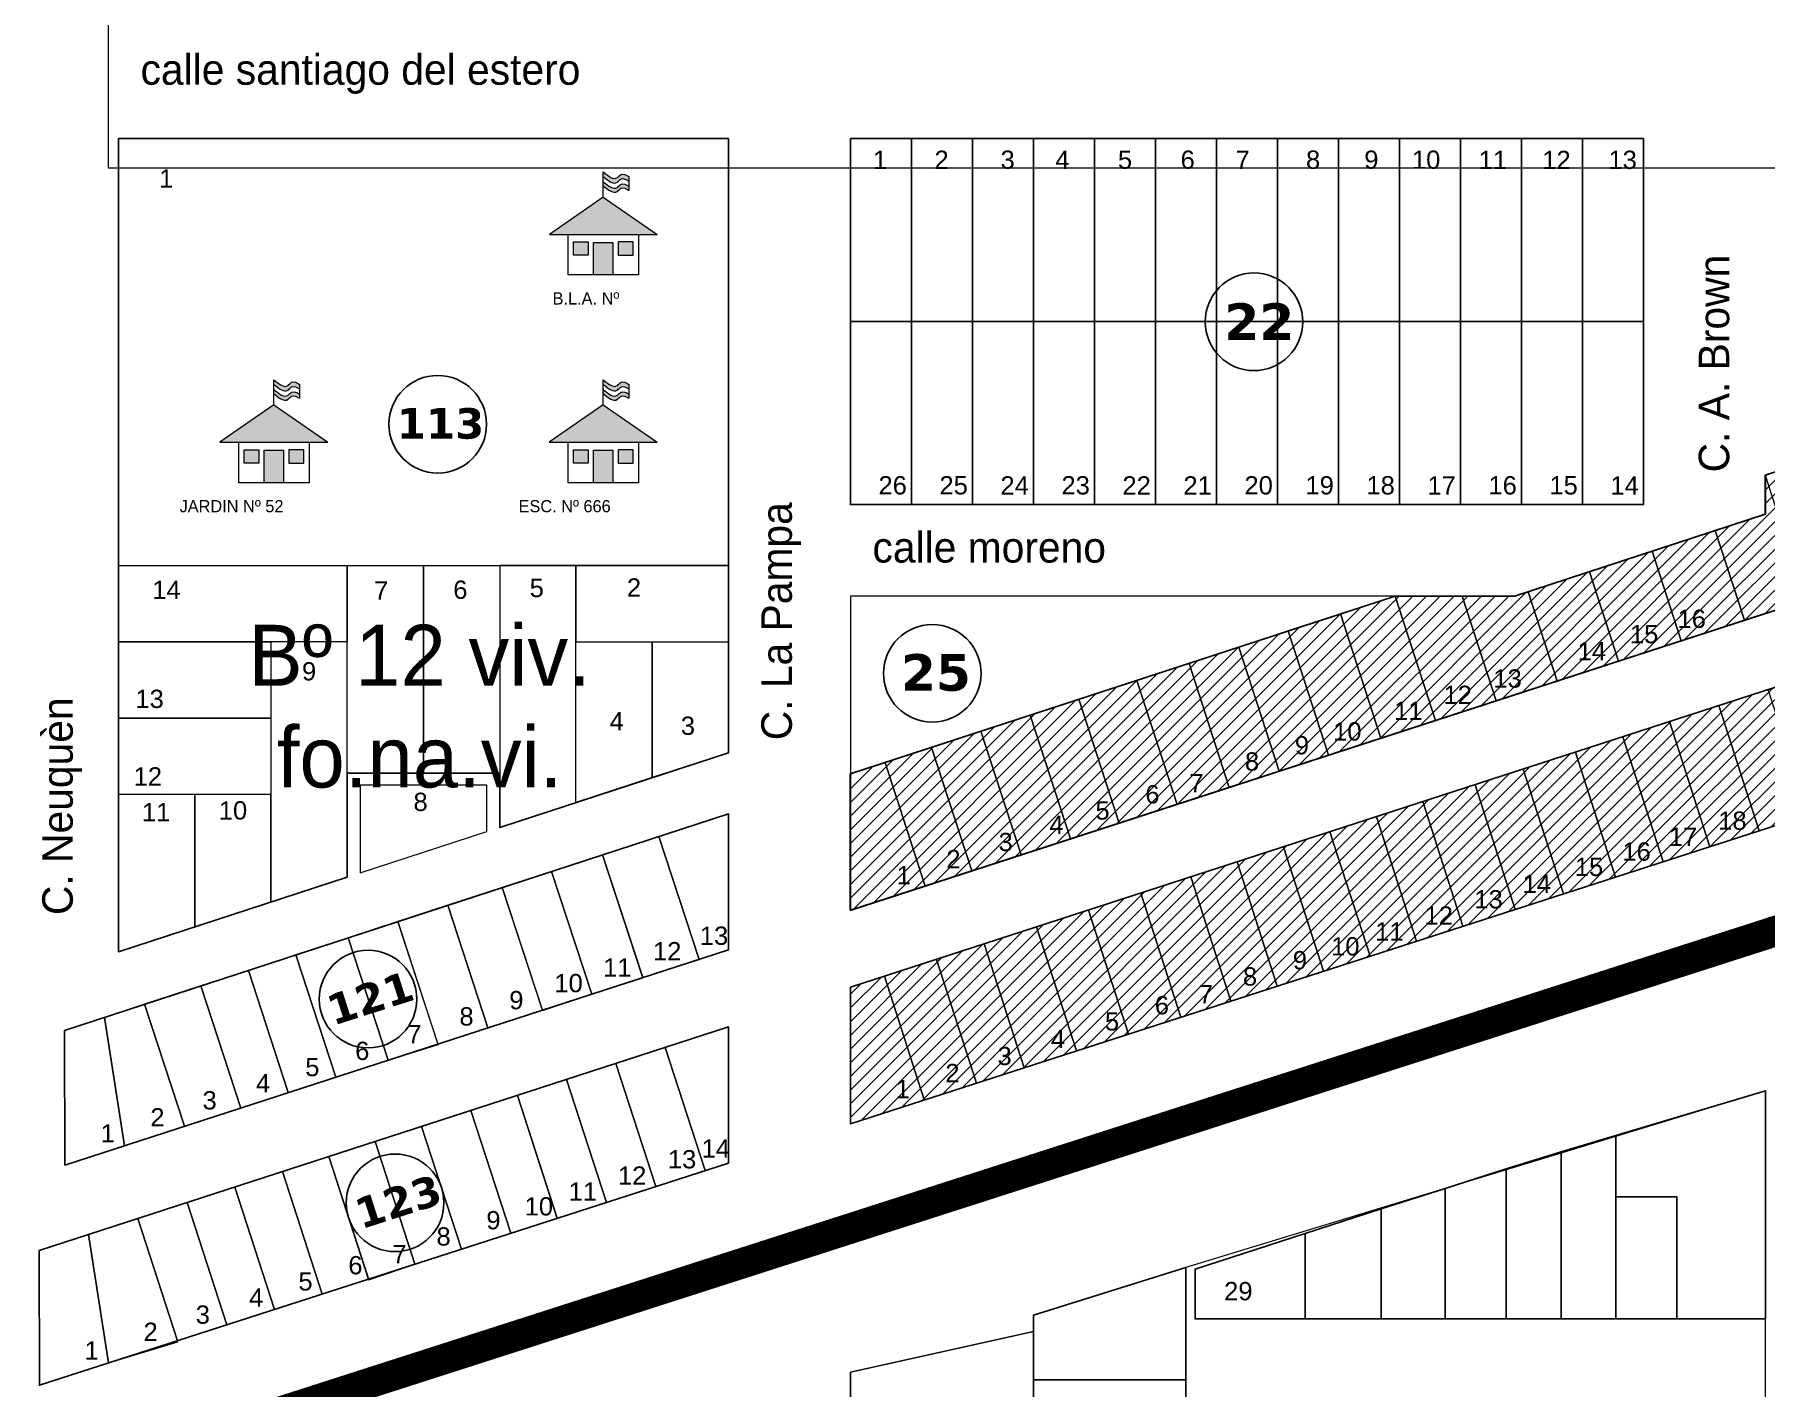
# Model space of a CAD drawing. Header units: millimetres. Extents: x 0 to 6558, y 60 to 10727.
# Drawn here: x 3666.2 to 3950, y 7687.9 to 7909.7 of the extents above; entities that cross this region are included whole.
import ezdxf

# ---------------------------------------------------------------- set-up
doc = ezdxf.new("R2010")
doc.units = ezdxf.units.MM
doc.linetypes.add('ACAD_ISO04W100', pattern=[30, 24, -3, 0, -3])
for name, color, linetype, lineweight in [('0 FERROCARRIL', 5, 'Continuous', 18), ('0 NOMBRE DE BARRIOS', 251, 'Continuous', 35), ('0 N° DE PARCELA', 255, 'Continuous', 25), ('0 SIG - PARCELAS', 252, 'Continuous', 18), ('EQUIPAMIENTOS', 10, 'Continuous', 18)]:
    doc.layers.add(name, color=color, linetype=linetype, lineweight=lineweight)
for name, color, linetype in [('0 NOMBRE DE CALLES', 255, 'Continuous'), ('0 N° DE MANZANA', 255, 'Continuous'), ('0 SIG - MANZANAS', 253, 'Continuous'), ('PLANO SIN MENSURA APROBADA VILLA SARMIENTO', 31, 'Continuous'), ('TERRENO MUNICIPAL', 10, 'Continuous')]:
    doc.layers.add(name, color=color, linetype=linetype)
doc.styles.get("Standard").update_dxf_attribs({"font": 'arial.ttf'})
doc.styles.add('STYLE1', font='arial.ttf')

# ---------------------------------------------------------------- blocks, each defined once
blk = doc.blocks.new('ESCUELA')
at = {"linetype": 'Continuous'}
h = blk.add_hatch(color=130, dxfattribs=at)
edge = h.paths.add_edge_path()
edge.add_spline(control_points=[(-7.8, 81.5), (-10.1, 82.8), (-13.9, 84.9), (-19.3, 77.2), (-24.9, 81.8), (-29.1, 85.3)], knot_values=[0, 0, 0, 0, 2.102185, 3.349937, 7.23201, 7.23201, 7.23201, 7.23201], degree=3, periodic=0)
edge.add_line((-29.1, 85.3), (-29.1, 81.5))
edge.add_spline(control_points=[(-29.1, 81.5), (-24.9, 78), (-19.3, 73.4), (-13.9, 81.1), (-10.1, 79), (-7.8, 77.7)], knot_values=[0, 0, 0, 0, 3.882072, 5.129825, 7.23201, 7.23201, 7.23201, 7.23201], degree=3, periodic=0)
edge.add_line((-7.8, 77.7), (-7.8, 81.5))
edge = h.paths.add_edge_path()
edge.add_spline(control_points=[(-7.8, 73.4), (-10.1, 74.7), (-13.9, 76.8), (-19.3, 69.1), (-24.9, 73.7), (-29.1, 77.2)], knot_values=[0, 0, 0, 0, 2.102185, 3.349937, 7.23201, 7.23201, 7.23201, 7.23201], degree=3, periodic=0)
edge.add_line((-29.1, 77.2), (-29.1, 73.8))
edge.add_spline(control_points=[(-29.1, 73.8), (-24.9, 70.3), (-19.3, 65.7), (-13.9, 73.5), (-10.1, 71.3), (-7.8, 70)], knot_values=[0, 0, 0, 0, 3.882072, 5.129825, 7.23201, 7.23201, 7.23201, 7.23201], degree=3, periodic=0)
edge.add_line((-7.8, 70), (-7.8, 73.4))
blk.add_hatch(color=256, dxfattribs=at).paths.add_polyline_path([(15.5, 33.6), (-29.1, 64.4), (-73.8, 33.6)])
h = blk.add_hatch(color=256, dxfattribs=at)
h.paths.add_polyline_path([(-53.8, 27.3), (-53.8, 16.3), (-41.6, 16.3), (-41.6, 27.3)])
h.paths.add_polyline_path([(-21.1, 26.9), (-37.1, 26.9), (-37.1, 0), (-21.1, 0)])
h.paths.add_polyline_path([(-4.4, 27.3), (-16.7, 27.3), (-16.7, 16.3), (-4.4, 16.3)])
for p, q in [((-29.1, 64.4), (-29.1, 85.3)), ((-29.1, 64.4), (-73.8, 33.6)), ((-29.1, 64.4), (15.5, 33.6)), ((-73.8, 33.6), (15.5, 33.6))]:
    blk.add_line(p, q, dxfattribs=at)
at = {"color": 130, "linetype": 'Continuous'}
blk.add_line((-7.8, 81.5), (-7.8, 70), dxfattribs=at)
at = {"linetype": 'Continuous'}
blk.add_lwpolyline([(0, 33.6), (0, 0), (-58.2, 0), (-58.2, 33.6)], dxfattribs=at)
for points in [[(-53.8, 27.3), (-41.6, 27.3), (-41.6, 16.3), (-53.8, 16.3)], [(-37.1, 26.9), (-21.1, 26.9), (-21.1, 0), (-37.1, 0)], [(-4.4, 27.3), (-16.7, 27.3), (-16.7, 16.3), (-4.4, 16.3)]]:
    blk.add_lwpolyline(points, close=True, dxfattribs=at)
at = {"color": 130, "linetype": 'Continuous'}
for points in [[(-29.1, 85.3), (-17.4, 80.6), (-14.4, 83.2), (-7.8, 81.5)], [(-29.1, 81.5), (-17.4, 76.8), (-14.4, 79.4), (-7.8, 77.7)], [(-29.1, 77.2), (-17.4, 72.5), (-14.4, 75.1), (-7.8, 73.4)], [(-29.1, 73.8), (-17.4, 69.1), (-14.4, 71.8), (-7.8, 70)]]:
    blk.add_spline(points, degree=3, dxfattribs=at)
blk = doc.blocks.new('A$C60985E54')
at = {"layer": 'EQUIPAMIENTOS', "linetype": 'Continuous'}
h = blk.add_hatch(color=130, dxfattribs=at)
edge = h.paths.add_edge_path()
edge.add_spline(control_points=[(13.06, 16.13), (12.6, 16.4), (11.85, 16.82), (10.79, 15.28), (9.68, 16.19), (8.84, 16.88)], knot_values=[0, 0, 0, 0, 2.102185, 3.349937, 7.23201, 7.23201, 7.23201, 7.23201], degree=3, periodic=0)
edge.add_line((8.84, 16.88), (8.84, 16.13))
edge.add_spline(control_points=[(8.84, 16.13), (9.68, 15.44), (10.79, 14.53), (11.85, 16.06), (12.6, 15.64), (13.06, 15.38)], knot_values=[0, 0, 0, 0, 3.882072, 5.129825, 7.23201, 7.23201, 7.23201, 7.23201], degree=3, periodic=0)
edge.add_line((13.06, 15.38), (13.06, 16.13))
edge = h.paths.add_edge_path()
edge.add_spline(control_points=[(13.06, 14.53), (12.6, 14.79), (11.85, 15.21), (10.79, 13.67), (9.68, 14.59), (8.84, 15.28)], knot_values=[0, 0, 0, 0, 2.102185, 3.349937, 7.23201, 7.23201, 7.23201, 7.23201], degree=3, periodic=0)
edge.add_line((8.84, 15.28), (8.84, 14.61))
edge.add_spline(control_points=[(8.84, 14.61), (9.68, 13.92), (10.79, 13.01), (11.85, 14.55), (12.6, 14.12), (13.06, 13.86)], knot_values=[0, 0, 0, 0, 3.882072, 5.129825, 7.23201, 7.23201, 7.23201, 7.23201], degree=3, periodic=0)
edge.add_line((13.06, 13.86), (13.06, 14.53))
at = {"layer": 'EQUIPAMIENTOS'}
blk.add_hatch(color=256, dxfattribs=at).paths.add_polyline_path([(17.68, 6.65), (8.84, 12.76), (0, 6.65)])
h = blk.add_hatch(color=256, dxfattribs=at)
h.paths.add_polyline_path([(3.96, 5.4), (3.96, 3.23), (6.37, 3.23), (6.37, 5.4)])
h.paths.add_polyline_path([(10.42, 5.32), (7.26, 5.32), (7.26, 0), (10.42, 0)])
h.paths.add_polyline_path([(13.73, 5.4), (11.31, 5.4), (11.31, 3.23), (13.73, 3.23)])
for p, q in [((8.84, 12.76), (8.84, 16.88)), ((8.84, 12.76), (17.68, 6.65)), ((0, 6.65), (17.68, 6.65))]:
    blk.add_line(p, q, dxfattribs=at)
at = {"layer": 'EQUIPAMIENTOS', "color": 130, "linetype": 'Continuous'}
blk.add_line((13.06, 16.13), (13.06, 13.86), dxfattribs=at)
at = {"layer": 'EQUIPAMIENTOS', "linetype": 'Continuous'}
blk.add_line((8.84, 12.76), (0, 6.65), dxfattribs=at)
at = {"layer": 'EQUIPAMIENTOS'}
blk.add_lwpolyline([(14.6, 6.65), (14.6, 0), (3.08, 0), (3.08, 6.65)], dxfattribs=at)
for points in [[(3.96, 5.4), (6.37, 5.4), (6.37, 3.23), (3.96, 3.23)], [(7.26, 5.32), (10.42, 5.32), (10.42, 0), (7.26, 0)], [(13.73, 5.4), (11.31, 5.4), (11.31, 3.23), (13.73, 3.23)]]:
    blk.add_lwpolyline(points, close=True, dxfattribs=at)
at = {"layer": 'EQUIPAMIENTOS', "color": 130, "linetype": 'Continuous'}
for points in [[(8.84, 16.88), (11.15, 15.96), (11.76, 16.48), (13.06, 16.13)], [(8.84, 16.13), (11.15, 15.2), (11.76, 15.73), (13.06, 15.38)], [(8.84, 15.28), (11.15, 14.35), (11.76, 14.87), (13.06, 14.53)], [(8.84, 14.61), (11.15, 13.69), (11.76, 14.21), (13.06, 13.86)]]:
    blk.add_spline(points, degree=3, dxfattribs=at)

msp = doc.modelspace()

# ---------------------------------------------------------------- hatches: boundary and pattern name
at = {"layer": 'TERRENO MUNICIPAL'}
h = msp.add_hatch(dxfattribs=at)
h.set_pattern_fill('ANSI31', color=256, scale=0.5)
h.set_pattern_definition([(45, (-322.4474, 5693.1154), (-1.122532, 1.122532), [])])
h.paths.add_polyline_path([(4179.956, 7892.597), (4118.999, 7892.597), (3949.956, 7837.417), (3949.956, 7831.017), (3908.86, 7817.602), (3889.26, 7817.602), (3799.956, 7788.447), (3799.956, 7766.087), (4179.956, 7889.357)])
h.paths.add_polyline_path([(4179.979, 7853.605), (4179.979, 7876.745), (3799.979, 7753.475), (3799.979, 7731.105)])

# ---------------------------------------------------------------- linework, layer by layer
at = {"layer": '0 FERROCARRIL', "color": 253, "linetype": 'ACAD_ISO04W100', "const_width": 5}
msp.add_lwpolyline([(109.624, 6684.639), (525.882, 6828.094), (942.14, 6971.549), (1174.005, 7049.313), (1449.871, 7141.835), (1869.827, 7294.051), (2014.038, 7345.499, -0.0608028), (2199.979, 7371.655), (2736.887, 7371.655, 0.0947228), (2818.9, 7395.432), (2901.999, 7425.105), (3179.979, 7514.739), (3199.979, 7521.095), (4019.364, 7784.447, -0.1059511), (4109.937, 7793.522), (4204, 7793.522)], format="xyb", dxfattribs=at)
at = {"layer": '0 N° DE MANZANA'}
for centre in [(3866.138, 7862.575), (3732.315, 7845.776), (3813.396, 7804.943), (3720.892, 7751.545), (3725.327, 7718.141)]:
    msp.add_circle(centre, 8, dxfattribs=at)
at = {"layer": '0 SIG - MANZANAS'}
for points in [[(3717.479, 7771.535), (3679.979, 7759.295), (3679.979, 7892.605), (3779.979, 7892.605), (3779.979, 7791.935), (3742.479, 7779.695), (3742.479, 7788.605), (3717.479, 7788.605)], [(4179.979, 7892.605), (4119.022, 7892.605), (3949.979, 7837.425), (3949.979, 7831.025), (3908.883, 7817.61), (3889.283, 7817.61), (3799.979, 7788.455), (3799.979, 7766.095), (4179.979, 7889.365)], [(3799.979, 7892.605), (3929.979, 7892.605), (3929.979, 7832.605), (3799.979, 7832.605)], [(4179.979, 7853.605), (4179.979, 7876.745), (3799.979, 7753.475), (3799.979, 7731.105), (4179.979, 7853.605)], [(3671.161, 7724.316), (3671.15, 7746.411), (3779.979, 7781.935), (3779.988, 7759.619)], [(3779.981, 7746.988), (3666.993, 7710.315), (3667.009, 7688.241), (3779.981, 7724.658)]]:
    msp.add_lwpolyline(points, close=True, dxfattribs=at)
msp.add_lwpolyline([(3829.979, 7697.035), (3799.979, 7690.375), (3799.979, 7570.105), (3829.979, 7570.105), (3829.979, 7697.035)], dxfattribs=at)
at = {"layer": '0 SIG - PARCELAS'}
msp.add_line((3799.979, 7690.375), (3829.979, 7697.035), dxfattribs=at)
for points in [[(3678.283, 7887.788), (4168.283, 7887.788), (4168.283, 8377.788), (3678.283, 8377.788)], [(3679.979, 7822.605), (3779.979, 7822.605), (3779.979, 7892.605), (3679.979, 7892.605)], [(3799.979, 7862.605), (3809.979, 7862.605), (3809.979, 7832.605), (3799.979, 7832.605)], [(3949.979, 7837.391), (3949.979, 7831.025), (3941.77, 7828.345), (3946.54, 7813.639), (3956.623, 7816.909)], [(3941.77, 7828.345), (3931.408, 7824.963), (3936.172, 7810.275), (3946.54, 7813.639)], [(3931.408, 7824.963), (3921.141, 7821.611), (3925.899, 7806.943), (3936.172, 7810.275)], [(3679.979, 7822.605), (3717.479, 7822.605), (3717.479, 7810.105), (3679.979, 7810.105)], [(3729.979, 7788.605), (3717.479, 7788.605), (3717.479, 7822.605), (3729.979, 7822.605)], [(3742.479, 7788.605), (3729.979, 7788.605), (3729.979, 7822.605), (3742.479, 7822.605)], [(3742.479, 7779.695), (3754.979, 7783.775), (3754.979, 7822.605), (3742.479, 7822.605)], [(3779.979, 7822.605), (3754.979, 7822.605), (3754.979, 7810.105), (3779.979, 7810.105)], [(3921.141, 7821.611), (3911.064, 7818.322), (3915.816, 7803.672), (3925.899, 7806.943)], [(3889.283, 7817.61), (3889.283, 7817.61), (3799.979, 7817.605), (3799.979, 7788.455)], [(3889.281, 7817.609), (3880.307, 7814.68), (3886.919, 7794.298), (3895.898, 7797.211)], [(3900.256, 7817.61), (3889.283, 7817.61), (3895.898, 7797.211), (3905.829, 7800.432)], [(3911.064, 7818.322), (3908.883, 7817.61), (3900.256, 7817.61), (3905.829, 7800.432), (3915.816, 7803.672)], [(3880.307, 7814.68), (3871.751, 7811.886), (3878.358, 7791.521), (3886.919, 7794.298)], [(3871.751, 7811.886), (3863.671, 7809.248), (3870.273, 7788.898), (3878.358, 7791.521)], [(3679.979, 7810.105), (3704.979, 7810.105), (3704.979, 7797.605), (3679.979, 7797.605)], [(3704.979, 7767.455), (3717.479, 7771.535), (3717.479, 7810.105), (3704.979, 7810.105)], [(3754.979, 7810.105), (3767.479, 7810.105), (3767.479, 7787.855), (3754.979, 7783.775)], [(3767.479, 7810.105), (3779.979, 7810.105), (3779.979, 7791.935), (3767.479, 7787.855)], [(3863.671, 7809.248), (3855.496, 7806.579), (3862.092, 7786.244), (3870.273, 7788.898)], [(3855.496, 7806.579), (3846.94, 7803.786), (3853.532, 7783.467), (3862.092, 7786.244)], [(3846.94, 7803.786), (3837.434, 7800.683), (3844.02, 7780.381), (3853.532, 7783.467)], [(3837.434, 7800.683), (3829.449, 7798.076), (3836.029, 7777.789), (3844.02, 7780.381)], [(3950.409, 7802.273), (3942.323, 7799.651), (3948.94, 7779.125), (3957.03, 7781.733)], [(3679.979, 7797.605), (3704.979, 7797.605), (3704.979, 7785.105), (3679.979, 7785.105)], [(3829.449, 7798.076), (3821.368, 7795.438), (3827.944, 7775.167), (3836.029, 7777.789)], [(3942.323, 7799.651), (3934.238, 7797.028), (3940.85, 7776.517), (3948.94, 7779.125)], [(3821.368, 7795.438), (3813.288, 7792.8), (3819.859, 7772.544), (3827.944, 7775.167)], [(3934.238, 7797.028), (3926.628, 7794.559), (3933.236, 7774.063), (3940.85, 7776.517)], [(3813.288, 7792.8), (3805.683, 7790.317), (3812.249, 7770.075), (3819.859, 7772.544)], [(3918.829, 7792.029), (3910.268, 7789.252), (3916.865, 7768.785), (3925.431, 7771.547)], [(3926.628, 7794.559), (3918.829, 7792.029), (3925.431, 7771.547), (3933.236, 7774.063)], [(3805.683, 7790.317), (3799.979, 7788.455), (3799.979, 7766.095), (3812.249, 7770.075)], [(3910.268, 7789.252), (3902.373, 7786.691), (3908.966, 7766.239), (3916.865, 7768.785)], [(3719.579, 7772.22), (3740.379, 7779.009), (3740.379, 7786.605), (3719.579, 7786.605)], [(3902.373, 7786.691), (3893.812, 7783.914), (3900.4, 7763.477), (3908.966, 7766.239)], [(3692.479, 7763.375), (3692.479, 7785.105), (3679.979, 7785.105), (3679.979, 7759.295)], [(3692.479, 7763.375), (3704.979, 7767.455), (3704.979, 7785.105), (3692.479, 7785.105)], [(3893.812, 7783.914), (3886.202, 7781.445), (3892.786, 7761.023), (3900.4, 7763.477)], [(3779.979, 7781.935), (3768.571, 7778.211), (3775.152, 7758.05), (3779.988, 7759.619)], [(3779.979, 7781.935), (3768.571, 7778.211), (3775.152, 7758.05), (3779.988, 7759.619)], [(3886.202, 7781.445), (3878.593, 7778.977), (3885.172, 7758.568), (3892.786, 7761.023)], [(3768.571, 7778.211), (3759.35, 7775.201), (3765.925, 7755.057), (3775.152, 7758.05)], [(3768.571, 7778.211), (3759.35, 7775.201), (3765.925, 7755.057), (3775.152, 7758.05)], [(3878.593, 7778.977), (3870.983, 7776.508), (3877.557, 7756.114), (3885.172, 7758.568)], [(3759.35, 7775.201), (3750.984, 7772.471), (3757.555, 7752.342), (3765.932, 7755.038)], [(3759.35, 7775.201), (3750.984, 7772.471), (3757.555, 7752.342), (3765.932, 7755.038)], [(3870.983, 7776.508), (3863.373, 7774.04), (3869.943, 7753.659), (3877.557, 7756.114)], [(3750.984, 7772.471), (3742.904, 7769.833), (3749.486, 7749.67), (3757.555, 7752.342)], [(3863.373, 7774.04), (3855.764, 7771.571), (3862.329, 7751.205), (3869.943, 7753.659)], [(3742.904, 7769.833), (3733.968, 7766.916), (3740.528, 7746.819), (3749.47, 7749.719)], [(3855.764, 7771.571), (3847.583, 7768.917), (3854.144, 7748.566), (3862.329, 7751.205)], [(3733.968, 7766.916), (3725.793, 7764.247), (3732.348, 7744.165), (3740.528, 7746.819)], [(3847.583, 7768.917), (3839.022, 7766.14), (3845.578, 7745.805), (3854.144, 7748.566)], [(3725.793, 7764.247), (3717.617, 7761.579), (3724.167, 7741.511), (3732.374, 7744.084)], [(3839.022, 7766.14), (3830.462, 7763.363), (3837.012, 7743.043), (3845.578, 7745.805)], [(3717.617, 7761.579), (3709.061, 7758.786), (3715.607, 7738.734), (3724.167, 7741.511)], [(3830.462, 7763.363), (3821.901, 7760.586), (3828.446, 7740.282), (3837.012, 7743.043)], [(3709.061, 7758.786), (3701.266, 7756.242), (3707.807, 7736.204), (3715.607, 7738.734)], [(3814.101, 7758.056), (3805.54, 7755.279), (3812.076, 7735.004), (3820.642, 7737.766)], [(3821.901, 7760.586), (3814.101, 7758.056), (3820.642, 7737.766), (3828.446, 7740.282)], [(3701.266, 7756.242), (3693.471, 7753.697), (3700.007, 7733.674), (3707.807, 7736.204)], [(3805.54, 7755.279), (3799.979, 7753.475), (3799.979, 7731.105), (3812.076, 7735.004)], [(3693.471, 7753.697), (3684.25, 7750.687), (3690.78, 7730.681), (3700.007, 7733.674)], [(3684.25, 7750.687), (3677.7, 7748.549), (3680.983, 7727.503), (3690.78, 7730.681)], [(3677.7, 7748.549), (3671.15, 7746.411), (3671.161, 7724.316), (3680.983, 7727.503)], [(3779.981, 7746.988), (3769.623, 7743.626), (3776.177, 7723.432), (3779.981, 7724.658)], [(3761.538, 7741.002), (3753.453, 7738.378), (3760.007, 7718.183), (3768.087, 7720.824)], [(3769.623, 7743.626), (3761.538, 7741.002), (3768.087, 7720.824), (3776.177, 7723.432)], [(3753.453, 7738.378), (3745.368, 7735.754), (3751.907, 7715.608), (3760.007, 7718.183)], [(3745.368, 7735.754), (3737.759, 7733.284), (3744.293, 7713.154), (3751.923, 7715.559)], [(3854.979, 7570.105), (3939.979, 7570.105), (3939.979, 7684.105), (3949.979, 7684.105), (3949.979, 7736.475), (3854.979, 7707.553), (3829.979, 7699.745), (3829.979, 7644.105), (3854.979, 7644.105)], [(3737.759, 7733.284), (3729.674, 7730.66), (3736.203, 7710.546), (3744.293, 7713.154)], [(3729.674, 7730.66), (3722.065, 7728.19), (3728.588, 7708.091), (3736.203, 7710.546)], [(3722.065, 7728.19), (3714.456, 7725.72), (3721.01, 7705.526), (3728.588, 7708.091)], [(3714.456, 7725.72), (3706.846, 7723.251), (3713.36, 7703.183), (3720.974, 7705.637)], [(3706.846, 7723.251), (3699.047, 7720.719), (3705.555, 7700.667), (3713.36, 7703.183)], [(3691.248, 7718.188), (3683.163, 7715.564), (3689.661, 7695.543), (3697.751, 7698.151)], [(3699.047, 7720.719), (3691.248, 7718.188), (3697.751, 7698.151), (3705.555, 7700.667)], [(3683.163, 7715.564), (3675.078, 7712.94), (3678.335, 7691.892), (3689.717, 7695.369)], [(3675.078, 7712.94), (3666.993, 7710.315), (3667.009, 7688.241), (3678.335, 7691.892)], [(3829.979, 7697.035), (3799.979, 7690.375), (3799.979, 7679.675), (3829.979, 7679.675)]]:
    msp.add_lwpolyline(points, close=True, dxfattribs=at)
for points in [[(3799.979, 7892.605), (3809.979, 7892.605), (3809.979, 7862.605), (3799.979, 7862.605), (3799.979, 7892.605)], [(3809.979, 7892.605), (3819.979, 7892.605), (3819.979, 7862.605), (3809.979, 7862.605), (3809.979, 7892.605)], [(3819.979, 7892.605), (3829.979, 7892.605), (3829.979, 7862.605), (3819.979, 7862.605), (3819.979, 7892.605)], [(3829.979, 7892.605), (3839.979, 7892.605), (3839.979, 7862.605), (3829.979, 7862.605), (3829.979, 7892.605)], [(3839.979, 7892.605), (3849.979, 7892.605), (3849.979, 7862.605), (3839.979, 7862.605), (3839.979, 7892.605)], [(3849.979, 7892.605), (3859.979, 7892.605), (3859.979, 7862.605), (3849.979, 7862.605), (3849.979, 7892.605)], [(3859.979, 7892.605), (3869.979, 7892.605), (3869.979, 7862.605), (3859.979, 7862.605), (3859.979, 7892.605)], [(3869.979, 7892.605), (3879.979, 7892.605), (3879.979, 7862.605), (3869.979, 7862.605), (3869.979, 7892.605)], [(3879.979, 7892.605), (3889.979, 7892.605), (3889.979, 7862.605), (3879.979, 7862.605), (3879.979, 7892.605)], [(3889.979, 7892.605), (3899.979, 7892.605), (3899.979, 7862.605), (3889.979, 7862.605), (3889.979, 7892.605)], [(3899.979, 7892.605), (3909.979, 7892.605), (3909.979, 7862.605), (3899.979, 7862.605), (3899.979, 7892.605)], [(3909.979, 7892.605), (3919.979, 7892.605), (3919.979, 7862.605), (3909.979, 7862.605), (3909.979, 7892.605)], [(3919.979, 7892.605), (3929.979, 7892.605), (3929.979, 7862.605), (3919.979, 7862.605), (3919.979, 7892.605)], [(3809.979, 7862.605), (3819.979, 7862.605), (3819.979, 7832.605), (3809.979, 7832.605), (3809.979, 7862.605)], [(3819.979, 7862.605), (3829.979, 7862.605), (3829.979, 7832.605), (3819.979, 7832.605), (3819.979, 7862.605)], [(3829.979, 7862.605), (3839.979, 7862.605), (3839.979, 7832.605), (3829.979, 7832.605), (3829.979, 7862.605)], [(3839.979, 7862.605), (3849.979, 7862.605), (3849.979, 7832.605), (3839.979, 7832.605), (3839.979, 7862.605)], [(3849.979, 7862.605), (3859.979, 7862.605), (3859.979, 7832.605), (3849.979, 7832.605), (3849.979, 7862.605)], [(3859.979, 7862.605), (3869.979, 7862.605), (3869.979, 7832.605), (3859.979, 7832.605), (3859.979, 7862.605)], [(3869.979, 7862.605), (3879.979, 7862.605), (3879.979, 7832.605), (3869.979, 7832.605), (3869.979, 7862.605)], [(3879.979, 7862.605), (3889.979, 7862.605), (3889.979, 7832.605), (3879.979, 7832.605), (3879.979, 7862.605)], [(3889.979, 7862.605), (3899.979, 7862.605), (3899.979, 7832.605), (3889.979, 7832.605), (3889.979, 7862.605)], [(3899.979, 7862.605), (3909.979, 7862.605), (3909.979, 7832.605), (3899.979, 7832.605), (3899.979, 7862.605)], [(3909.979, 7862.605), (3919.979, 7862.605), (3919.979, 7832.605), (3909.979, 7832.605), (3909.979, 7862.605)], [(3919.979, 7862.605), (3929.979, 7862.605), (3929.979, 7832.605), (3919.979, 7832.605), (3919.979, 7862.605)]]:
    msp.add_lwpolyline(points, dxfattribs=at)
at = {"layer": 'EQUIPAMIENTOS'}
for p, q in [((3949.979, 7736.475), (3925.479, 7729.165)), ((3949.979, 7699.105), (3949.979, 7736.475)), ((3916.479, 7726.485), (3925.479, 7729.165)), ((3925.479, 7699.105), (3925.479, 7729.165)), ((3907.479, 7723.725), (3916.479, 7726.485)), ((3916.479, 7699.105), (3916.479, 7726.485)), ((3916.479, 7726.485), (3916.479, 7699.105)), ((3897.479, 7720.505), (3907.479, 7723.725)), ((3907.479, 7699.105), (3907.479, 7723.725)), ((3907.479, 7723.725), (3907.479, 7699.105)), ((3887.009, 7717.135), (3897.479, 7720.505)), ((3897.479, 7699.105), (3897.479, 7720.505)), ((3897.479, 7720.505), (3897.479, 7699.105)), ((3874.519, 7713.105), (3887.009, 7717.135)), ((3887.009, 7699.105), (3887.009, 7717.135)), ((3887.009, 7717.135), (3887.009, 7699.105)), ((3856.479, 7707.285), (3874.519, 7713.105)), ((3874.519, 7699.105), (3874.519, 7713.105)), ((3874.519, 7713.105), (3874.519, 7699.105)), ((3856.479, 7699.105), (3856.479, 7707.285)), ((3874.519, 7699.105), (3856.479, 7699.105)), ((3887.009, 7699.105), (3874.519, 7699.105)), ((3897.479, 7699.105), (3887.009, 7699.105)), ((3907.479, 7699.105), (3897.479, 7699.105)), ((3916.479, 7699.105), (3907.479, 7699.105)), ((3925.479, 7699.105), (3916.479, 7699.105))]:
    msp.add_line(p, q, dxfattribs=at)
msp.add_lwpolyline([(3949.979, 7699.105), (3935.479, 7699.105), (3935.479, 7719.105), (3925.479, 7719.105), (3925.479, 7729.165)], dxfattribs=at)
at = {"layer": 'PLANO SIN MENSURA APROBADA VILLA SARMIENTO'}
msp.add_line((3829.979, 7689.105), (3854.979, 7689.105), dxfattribs=at)
for points in [[(3949.979, 7699.105), (3949.979, 7736.475), (3925.479, 7729.165), (3925.479, 7719.105), (3935.479, 7719.105), (3935.479, 7699.105)], [(3925.479, 7699.105), (3925.479, 7729.165), (3916.479, 7726.485), (3916.479, 7699.105)], [(3916.479, 7699.105), (3916.479, 7726.485), (3907.479, 7723.725), (3907.479, 7699.105)], [(3907.479, 7699.105), (3907.479, 7723.725), (3897.479, 7720.505), (3897.479, 7699.105)], [(3897.479, 7699.105), (3897.479, 7720.505), (3887.009, 7717.135), (3887.009, 7699.105)], [(3935.479, 7699.105), (3925.479, 7699.105), (3925.479, 7719.105), (3935.479, 7719.105)], [(3887.009, 7699.105), (3887.009, 7717.135), (3874.519, 7713.105), (3874.519, 7699.105)], [(3874.519, 7699.105), (3874.519, 7713.105), (3856.479, 7707.285), (3856.479, 7699.105)], [(3854.979, 7707.553), (3829.979, 7699.745), (3829.979, 7689.105), (3854.979, 7689.105)], [(3829.979, 7689.105), (3854.979, 7689.105), (3854.979, 7680.105), (3829.979, 7680.105)]]:
    msp.add_lwpolyline(points, close=True, dxfattribs=at)
at = {"layer": 'TERRENO MUNICIPAL'}
for points in [[(4179.956, 7892.597), (4118.999, 7892.597), (3949.956, 7837.417), (3949.956, 7831.017), (3908.86, 7817.602), (3889.26, 7817.602), (3799.956, 7788.447), (3799.956, 7766.087), (4179.956, 7889.357)], [(4179.979, 7853.605), (4179.979, 7876.745), (3799.979, 7753.475), (3799.979, 7731.105), (4179.979, 7853.605)]]:
    msp.add_lwpolyline(points, close=True, dxfattribs=at)

# ---------------------------------------------------------------- block references
at = {"layer": 'EQUIPAMIENTOS'}
msp.add_blockref('A$C60985E54', (3750.612, 7870.261), dxfattribs=at)
at = {"layer": 'EQUIPAMIENTOS', "linetype": 'Continuous', "xscale": 0.1979943306469067, "yscale": 0.1979943306469067, "zscale": 0.1979943306469067}
for p in [(3711.217, 7836.184), (3765.217, 7836.184)]:
    msp.add_blockref('ESCUELA', p, dxfattribs=at)

# ---------------------------------------------------------------- texts
at = {"layer": '0 NOMBRE DE BARRIOS', "linetype": 'Continuous', "lineweight": 25, "insert": (3729.335, 7799.493), "char_height": 10, "width": 338.88889, "attachment_point": 5}
msp.add_mtext('{\\fBankGothic Lt BT|b0|i0|c0|p34;Bº 12 viv.\\Pfo.na.vi.}', dxfattribs=at)
at = {"layer": '0 NOMBRE DE CALLES', "linetype": 'Continuous', "char_height": 5, "width": 783.33333, "attachment_point": 4}
for s, insert in [('\\pt10;{\\fBankGothic Lt BT|b0|i0|c0|p34;calle santiago del estero}', (3683.593, 7903.183)), ('\\pt10;{\\fBankGothic Lt BT|b0|i0|c0|p34;calle moreno}', (3803.593, 7825.564))]:
    msp.add_mtext(s, dxfattribs=dict(at, insert=insert))
at = {"layer": '0 NOMBRE DE CALLES', "linetype": 'Continuous', "char_height": 5, "width": 783.33333, "attachment_point": 4, "rotation": 90}
for s, insert in [('\\pt10;{\\fBankGothic Lt BT|b0|i0|c0|p34;C. A. Brown}', (3941.584, 7837.892)), ('\\pt10;{\\fBankGothic Lt BT|b0|i0|c0|p34;C. La Pampa}', (3788.631, 7793.973)), ('\\pt10;{\\fBankGothic Lt BT|b0|i0|c0|p34;C. Neuquèn}', (3670.732, 7765.319))]:
    msp.add_mtext(s, dxfattribs=dict(at, insert=insert))
at = {"layer": '0 N° DE MANZANA', "width": 338.88889, "attachment_point": 4}
for s, insert, char_height in [('{\\fVerdana|b1|i0|c0|p34;22}', (3861.285, 7862.605), 6), ('{\\fVerdana|b1|i0|c0|p34;113}', (3725.613, 7845.87), 5), ('{\\fVerdana|b1|i0|c0|p34;25}', (3808.271, 7805.037), 6)]:
    msp.add_mtext(s, dxfattribs=dict(at, insert=insert, char_height=char_height))
at = {"layer": '0 N° DE MANZANA', "char_height": 5, "width": 338.88889, "attachment_point": 4, "rotation": 17.71927}
for s, insert in [('{\\fVerdana|b1|i0|c0|p34;121}', (3714.422, 7749.554)), ('{\\fVerdana|b1|i0|c0|p34;123}', (3719.025, 7716.134))]:
    msp.add_mtext(s, dxfattribs=dict(at, insert=insert))
at = {"layer": '0 N° DE PARCELA', "char_height": 3, "attachment_point": 4, "style": 'STYLE1'}
for s, insert in [('1', (3803.68, 7889.13)), ('2', (3813.76, 7889.13)), ('3', (3824.588, 7889.13)), ('4', (3833.557, 7889.13)), ('5', (3843.83, 7889.13)), ('6', (3854.103, 7889.13)), ('7', (3863.114, 7889.13)), ('8', (3874.663, 7889.13)), ('9', (3884.216, 7889.13)), ('10', (3892.031, 7889.13)), ('11', (3902.967, 7889.107)), ('12', (3913.398, 7889.107)), ('13', (3924.246, 7889.107)), ('1', (3686.634, 7886.052)), ('26', (3804.57, 7835.748)), ('25', (3814.57, 7835.748)), ('24', (3824.57, 7835.748)), ('23', (3834.57, 7835.748)), ('22', (3844.57, 7835.748)), ('21', (3854.57, 7835.748)), ('20', (3864.57, 7835.748)), ('{\\fArial|b0|i0|c238|p34;1}9', (3874.57, 7835.748)), ('{\\fArial|b0|i0|c238|p34;1}8', (3884.57, 7835.748)), ('{\\fArial|b0|i0|c238|p34;1}6', (3904.57, 7835.748)), ('{\\fArial|b0|i0|c238|p34;1}5', (3914.57, 7835.748)), ('{\\fArial|b0|i0|c238|p34;1}7', (3894.57, 7835.748)), ('{\\fArial|b0|i0|c238|p34;1}4', (3924.57, 7835.748)), ('5', (3747.385, 7818.916)), ('2', (3763.329, 7819.011)), ('14', (3685.513, 7818.641)), ('7', (3721.875, 7818.511)), ('6', (3734.857, 7818.632)), ('16', (3935.569, 7813.867)), ('15', (3927.764, 7811.351)), ('14', (3919.198, 7808.59)), ('9', (3710.06, 7805.253)), ('13', (3905.378, 7804.073)), ('13', (3682.746, 7800.739)), ('12', (3897.197, 7801.42)), ('4', (3760.493, 7797.091)), ('3', (3772.167, 7796.332)), ('11', (3889.107, 7798.812)), ('10', (3879.109, 7795.405)), ('8', (3864.656, 7790.469)), ('9', (3872.832, 7793.138)), ('12', (3682.456, 7788.054)), ('6', (3848.317, 7785.097)), ('7', (3855.541, 7786.938)), ('11', (3683.812, 7782.178)), ('10', (3696.418, 7782.458)), ('8', (3728.341, 7783.852)), ('5', (3840.137, 7782.443)), ('4', (3832.579, 7780.092)), ('18', (3942.239, 7780.772)), ('3', (3824.258, 7777.269)), ('17', (3934.149, 7778.164)), ('2', (3815.698, 7774.491)), ('16', (3926.535, 7775.71)), ('1', (3807.554, 7771.868)), ('15', (3918.731, 7773.194)), ('13', (3902.265, 7767.886)), ('14', (3910.165, 7770.432)), ('12', (3894.085, 7765.232)), ('11', (3885.995, 7762.624)), ('12', (3767.605, 7759.389)), ('13', (3775.281, 7761.911)), ('10', (3878.78, 7760.167)), ('11', (3759.425, 7756.735)), ('9', (3872.502, 7757.899)), ('10', (3751.435, 7754.143)), ('8', (3864.327, 7755.231)), ('9', (3744.044, 7751.35)), ('7', (3857.099, 7752.362)), ('8', (3735.868, 7748.681)), ('5', (3841.695, 7747.866)), ('6', (3849.875, 7750.52)), ('7', (3727.338, 7745.812)), ('4', (3832.843, 7745.015)), ('6', (3718.777, 7743.035)), ('3', (3824.087, 7742.191)), ('5', (3710.597, 7740.381)), ('2', (3815.526, 7739.414)), ('4', (3702.511, 7737.758)), ('1', (3807.383, 7736.791)), ('3', (3693.755, 7734.934)), ('2', (3685.195, 7732.157)), ('1', (3677.051, 7729.534)), ('13', (3770.047, 7725.263)), ('14', (3775.572, 7727.044)), ('12', (3761.867, 7722.609)), ('11', (3753.777, 7720.001)), ('10', (3746.562, 7717.544)), ('9', (3740.284, 7715.276)), ('8', (3732.109, 7712.608)), ('7', (3724.881, 7709.739)), ('5', (3709.477, 7705.243)), ('6', (3717.657, 7707.897)), ('4', (3701.392, 7702.62)), ('29', (3861.239, 7703.642)), ('3', (3692.636, 7699.797)), ('2', (3684.081, 7697.001)), ('1', (3674.403, 7693.924))]:
    msp.add_mtext(s, dxfattribs=dict(at, insert=insert))
at = {"layer": 'EQUIPAMIENTOS', "insert": (3751.149, 7866.41), "char_height": 2, "width": 75, "attachment_point": 4}
msp.add_mtext('{\\fBankGothic Lt BT|b0|i0|c0|p34;B.L.A. Nº}', dxfattribs=at)
at = {"layer": 'EQUIPAMIENTOS', "linetype": 'Continuous', "char_height": 2, "width": 75, "attachment_point": 4}
for s, insert in [('{\\fBankGothic Lt BT|b0|i0|c0|p34;JARDIN Nº 52}', (3689.994, 7832.333)), ('{\\fBankGothic Lt BT|b0|i0|c0|p34;ESC. Nº 666}', (3745.572, 7832.333))]:
    msp.add_mtext(s, dxfattribs=dict(at, insert=insert))

doc.saveas('drawing.dxf')
